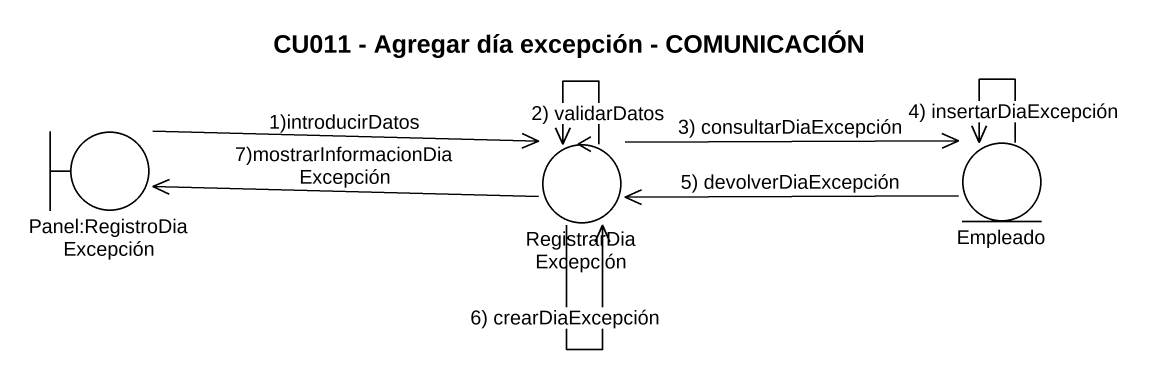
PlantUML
@startuml
title CU011 - Agregar día excepción - COMUNICACIÓN
boundary "Panel:RegistroDiaExcepción" as Panel_RegistroDiaExcepción
control RegistrarDiaExcepción
entity Empleado
Panel_RegistroDiaExcepción -right-> RegistrarDiaExcepción : 1)introducirDatos
RegistrarDiaExcepción -left-> Panel_RegistroDiaExcepción : 7)mostrarInformacionDiaExcepción
RegistrarDiaExcepción --> RegistrarDiaExcepción : 2) validarDatos
RegistrarDiaExcepción --> RegistrarDiaExcepción : 6) crearDiaExcepción
RegistrarDiaExcepción -right-> Empleado : 3) consultarDiaExcepción
Empleado -left-> RegistrarDiaExcepción : 5) devolverDiaExcepción
Empleado --> Empleado : 4) insertarDiaExcepción
@enduml
